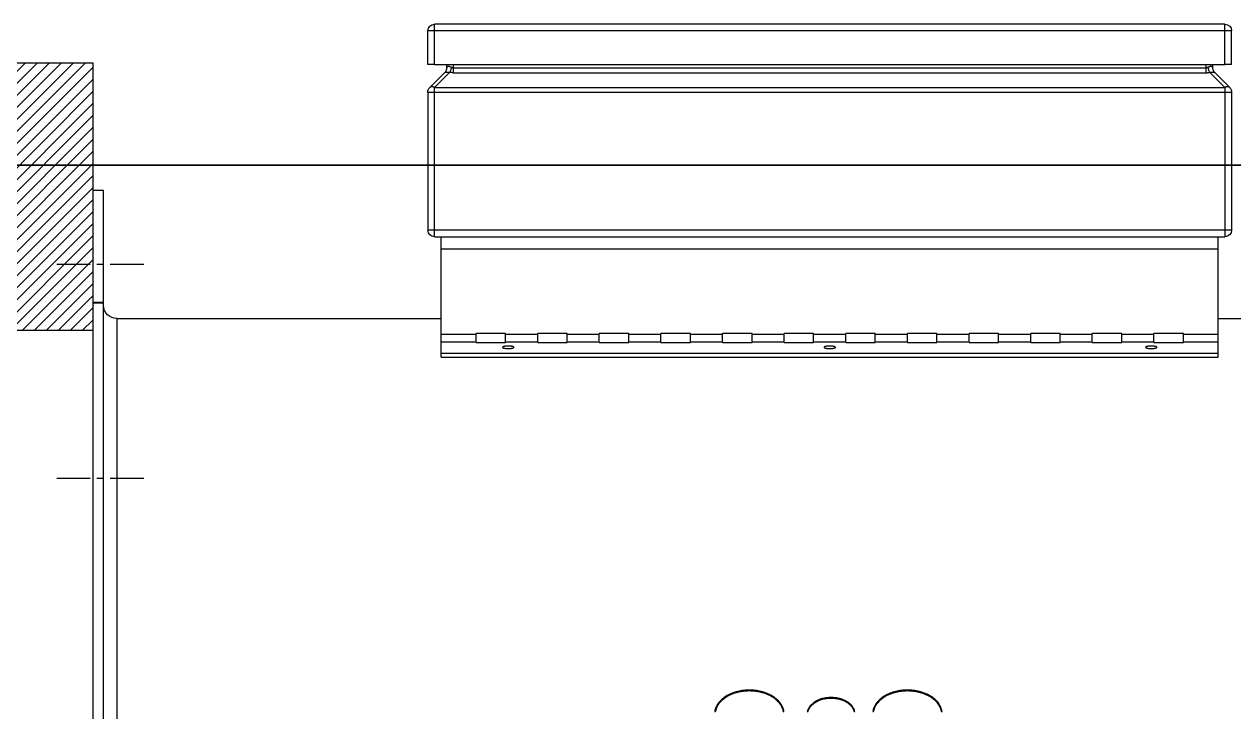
# Model space of a CAD drawing. Header units: millimetres. Extents: x -379292 to 1221486, y 92049 to 447512.
# Drawn here: x 180329.3 to 180780.7, y 276314.7 to 276571.4 of the extents above; entities that cross this region are included whole.
import ezdxf

# ---------------------------------------------------------------- set-up
doc = ezdxf.new("R2010")
doc.units = ezdxf.units.MM
doc.linetypes.add('CENTER', pattern=[2, 1.25, -0.25, 0.25, -0.25])
for name, color, linetype, lineweight in [('0-KRCN-SHT YAĞMURSUYUBORUSU-100', 3, 'PISSU_LINE50', 35), ('_Systemair', 3, 'Continuous', 30), ('_Systemair Ventilation Equipments', 7, 'Continuous', 30)]:
    doc.layers.add(name, color=color, linetype=linetype, lineweight=lineweight)
doc.styles.add('MUF', font='isocpeur.ttf')
doc.linetypes.add('PISSU_LINE50', pattern='A,50,-10,["C",MUF,S=10,R=0,X=1,Y=-5],0', length=60)

# ---------------------------------------------------------------- blocks, each defined once
blk = doc.blocks.new('AXC 1000 L')
at = {"layer": '_Systemair Ventilation Equipments', "color": 9, "linetype": 'Continuous'}
for p, q in [((10030.514, 3740.197), (10030.514, 3741.697)), ((10060.014, 3740.197), (10060.014, 3741.697)), ((10030.264, 3741.447), (10060.264, 3741.447)), ((10031.218, 3739.884), (10031.218, 3740.197)), ((10059.31, 3739.884), (10059.31, 3740.197)), ((10030.518, 3739.333), (10031.086, 3739.902)), ((10030.923, 3739.92), (10030.907, 3739.902)), ((10030.91, 3739.904), (10030.907, 3739.902)), ((10030.914, 3739.905), (10030.91, 3739.904)), ((10030.919, 3739.906), (10030.914, 3739.905)), ((10030.926, 3739.907), (10030.919, 3739.906)), ((10030.937, 3739.94), (10030.923, 3739.92)), ((10030.933, 3739.908), (10030.926, 3739.907)), ((10030.942, 3739.909), (10030.933, 3739.908)), ((10030.949, 3739.961), (10030.937, 3739.94)), ((10030.952, 3739.909), (10030.942, 3739.909)), ((10030.959, 3739.983), (10030.949, 3739.961)), ((10030.962, 3739.909), (10030.952, 3739.909)), ((10030.966, 3740.007), (10030.959, 3739.983)), ((10030.974, 3739.909), (10030.962, 3739.909)), ((10030.964, 3740.064), (10030.973, 3740.081)), ((10030.971, 3740.031), (10030.966, 3740.007)), ((10030.973, 3740.056), (10030.971, 3740.031)), ((10030.973, 3740.081), (10030.978, 3740.09)), ((10030.973, 3740.081), (10030.973, 3740.056)), ((10030.987, 3739.909), (10030.974, 3739.909)), ((10030.978, 3740.09), (10030.984, 3740.097)), ((10030.984, 3740.097), (10030.991, 3740.104)), ((10031, 3739.908), (10030.987, 3739.909)), ((10030.991, 3740.104), (10030.999, 3740.108)), ((10030.999, 3740.108), (10031.008, 3740.112)), ((10031.015, 3739.907), (10031, 3739.908)), ((10031.008, 3740.112), (10031.017, 3740.115)), ((10031.031, 3739.906), (10031.015, 3739.907)), ((10031.017, 3740.115), (10031.027, 3740.116)), ((10031.027, 3740.116), (10031.038, 3740.117)), ((10031.048, 3739.905), (10031.031, 3739.906)), ((10031.038, 3740.117), (10031.05, 3740.116)), ((10031.067, 3739.904), (10031.048, 3739.905)), ((10031.05, 3740.116), (10031.062, 3740.115)), ((10031.062, 3740.115), (10031.075, 3740.112)), ((10031.086, 3739.902), (10031.067, 3739.904)), ((10031.075, 3740.112), (10031.089, 3740.108)), ((10031.096, 3739.92), (10031.086, 3739.902)), ((10031.109, 3739.896), (10031.086, 3739.902)), ((10031.089, 3740.108), (10031.103, 3740.104)), ((10031.105, 3739.94), (10031.096, 3739.92)), ((10031.103, 3740.104), (10031.119, 3740.097)), ((10031.114, 3739.961), (10031.105, 3739.94)), ((10031.132, 3739.892), (10031.109, 3739.896)), ((10031.122, 3739.983), (10031.114, 3739.961)), ((10031.119, 3740.097), (10031.135, 3740.09)), ((10031.131, 3740.007), (10031.122, 3739.983)), ((10031.138, 3740.031), (10031.131, 3740.007)), ((10031.154, 3739.889), (10031.132, 3739.892)), ((10031.135, 3740.09), (10031.152, 3740.081)), ((10031.146, 3740.056), (10031.138, 3740.031)), ((10031.152, 3740.081), (10031.146, 3740.056)), ((10031.152, 3740.081), (10031.164, 3740.076)), ((10031.176, 3739.886), (10031.154, 3739.889)), ((10031.164, 3740.076), (10031.175, 3740.071)), ((10031.175, 3740.071), (10031.186, 3740.068)), ((10031.197, 3739.885), (10031.176, 3739.886)), ((10031.186, 3740.068), (10031.197, 3740.066)), ((10031.197, 3740.066), (10031.207, 3740.064)), ((10031.218, 3739.884), (10031.197, 3739.885)), ((10031.207, 3740.064), (10031.218, 3740.064)), ((10059.31, 3740.064), (10031.218, 3740.064)), ((10059.31, 3739.884), (10031.218, 3739.884)), ((10059.31, 3740.064), (10059.321, 3740.065)), ((10059.31, 3739.884), (10059.331, 3739.885)), ((10059.321, 3740.065), (10059.331, 3740.066)), ((10059.331, 3740.066), (10059.342, 3740.068)), ((10059.331, 3739.885), (10059.353, 3739.886)), ((10059.342, 3740.068), (10059.353, 3740.071)), ((10059.353, 3740.071), (10059.364, 3740.076)), ((10059.353, 3739.886), (10059.374, 3739.889)), ((10059.364, 3740.076), (10059.376, 3740.081)), ((10059.374, 3739.889), (10059.396, 3739.892)), ((10059.376, 3740.081), (10059.393, 3740.09)), ((10059.382, 3740.056), (10059.376, 3740.081)), ((10059.39, 3740.031), (10059.382, 3740.056)), ((10059.397, 3740.007), (10059.39, 3740.031)), ((10059.393, 3740.09), (10059.409, 3740.097)), ((10059.396, 3739.892), (10059.419, 3739.896)), ((10059.406, 3739.983), (10059.397, 3740.007)), ((10059.414, 3739.961), (10059.406, 3739.983)), ((10059.409, 3740.097), (10059.425, 3740.104)), ((10059.423, 3739.94), (10059.414, 3739.961)), ((10059.419, 3739.896), (10059.441, 3739.902)), ((10059.432, 3739.92), (10059.423, 3739.94)), ((10059.425, 3740.104), (10059.439, 3740.108)), ((10059.441, 3739.902), (10059.432, 3739.92)), ((10059.439, 3740.108), (10059.453, 3740.112)), ((10059.461, 3739.904), (10059.441, 3739.902)), ((10059.441, 3739.902), (10060.01, 3739.333)), ((10059.453, 3740.112), (10059.466, 3740.115)), ((10059.48, 3739.905), (10059.461, 3739.904)), ((10059.466, 3740.115), (10059.478, 3740.116)), ((10059.478, 3740.116), (10059.49, 3740.117)), ((10059.497, 3739.906), (10059.48, 3739.905)), ((10059.49, 3740.117), (10059.5, 3740.116)), ((10059.513, 3739.907), (10059.497, 3739.906)), ((10059.5, 3740.116), (10059.51, 3740.115)), ((10059.51, 3740.115), (10059.52, 3740.112)), ((10059.527, 3739.908), (10059.513, 3739.907)), ((10059.52, 3740.112), (10059.529, 3740.108)), ((10059.541, 3739.909), (10059.527, 3739.908)), ((10059.529, 3740.108), (10059.537, 3740.104)), ((10059.537, 3740.104), (10059.544, 3740.097)), ((10059.554, 3739.909), (10059.541, 3739.909)), ((10059.544, 3740.097), (10059.55, 3740.09)), ((10059.55, 3740.09), (10059.555, 3740.081)), ((10059.565, 3739.909), (10059.554, 3739.909)), ((10059.555, 3740.081), (10059.564, 3740.064)), ((10059.555, 3740.056), (10059.555, 3740.081)), ((10059.557, 3740.031), (10059.555, 3740.056)), ((10059.562, 3740.007), (10059.557, 3740.031)), ((10059.569, 3739.983), (10059.562, 3740.007)), ((10059.576, 3739.909), (10059.565, 3739.909)), ((10059.579, 3739.961), (10059.569, 3739.983)), ((10059.586, 3739.909), (10059.576, 3739.909)), ((10059.591, 3739.94), (10059.579, 3739.961)), ((10059.594, 3739.908), (10059.586, 3739.909)), ((10059.605, 3739.92), (10059.591, 3739.94)), ((10059.602, 3739.907), (10059.594, 3739.908)), ((10059.609, 3739.906), (10059.602, 3739.907)), ((10059.621, 3739.902), (10059.605, 3739.92)), ((10059.614, 3739.905), (10059.609, 3739.906)), ((10059.618, 3739.904), (10059.614, 3739.905)), ((10059.621, 3739.902), (10059.618, 3739.904)), ((10030.338, 3739.333), (10030.348, 3739.342)), ((10030.348, 3739.342), (10030.359, 3739.349)), ((10030.359, 3739.349), (10030.371, 3739.354)), ((10030.371, 3739.354), (10030.385, 3739.358)), ((10030.385, 3739.358), (10030.399, 3739.36)), ((10030.399, 3739.36), (10030.414, 3739.361)), ((10030.414, 3739.361), (10030.43, 3739.36)), ((10030.43, 3739.36), (10030.447, 3739.358)), ((10030.447, 3739.358), (10030.464, 3739.354)), ((10030.464, 3739.354), (10030.482, 3739.349)), ((10030.482, 3739.349), (10030.5, 3739.342)), ((10030.5, 3739.342), (10030.518, 3739.333)), ((10030.518, 3739.333), (10030.518, 3733.759)), ((10060.01, 3739.333), (10030.518, 3739.333)), ((10060.01, 3739.333), (10060.028, 3739.342)), ((10060.01, 3733.759), (10060.01, 3739.333)), ((10060.028, 3739.342), (10060.046, 3739.349)), ((10060.046, 3739.349), (10060.064, 3739.354)), ((10060.064, 3739.354), (10060.081, 3739.358)), ((10060.081, 3739.358), (10060.098, 3739.36)), ((10060.098, 3739.36), (10060.114, 3739.361)), ((10060.114, 3739.361), (10060.129, 3739.36)), ((10060.129, 3739.36), (10060.143, 3739.358)), ((10060.143, 3739.358), (10060.157, 3739.354)), ((10060.157, 3739.354), (10060.169, 3739.349)), ((10060.169, 3739.349), (10060.18, 3739.342)), ((10060.18, 3739.342), (10060.19, 3739.333)), ((10060.264, 3739.154), (10030.264, 3739.154)), ((10030.264, 3734.013), (10060.264, 3734.013)), ((10059.764, 3733.309), (10030.764, 3733.309)), ((10071.864, 3730.706), (10071.864, 3726.868)), ((10030.764, 3730.117), (10032.064, 3730.117)), ((10030.764, 3729.825), (10032.064, 3729.825)), ((10033.164, 3730.117), (10034.364, 3730.117)), ((10033.164, 3729.825), (10034.364, 3729.825)), ((10035.464, 3730.117), (10036.664, 3730.117)), ((10035.464, 3729.825), (10036.664, 3729.825)), ((10037.764, 3730.117), (10038.964, 3730.117)), ((10037.764, 3729.825), (10038.964, 3729.825)), ((10040.064, 3730.117), (10041.264, 3730.117)), ((10040.064, 3729.825), (10041.264, 3729.825)), ((10042.364, 3730.117), (10043.564, 3730.117)), ((10042.364, 3729.825), (10043.564, 3729.825)), ((10044.664, 3730.117), (10045.864, 3730.117)), ((10044.664, 3729.825), (10045.864, 3729.825)), ((10046.964, 3730.117), (10048.164, 3730.117)), ((10046.964, 3729.825), (10048.164, 3729.825)), ((10049.264, 3730.117), (10050.464, 3730.117)), ((10049.264, 3729.825), (10050.464, 3729.825)), ((10051.564, 3730.117), (10052.764, 3730.117)), ((10051.564, 3729.825), (10052.764, 3729.825)), ((10053.864, 3730.117), (10055.064, 3730.117)), ((10053.864, 3729.825), (10055.064, 3729.825)), ((10056.164, 3730.117), (10057.364, 3730.117)), ((10056.164, 3729.825), (10057.364, 3729.825)), ((10058.464, 3730.117), (10059.764, 3730.117)), ((10058.464, 3729.825), (10059.764, 3729.825)), ((10071.864, 3726.864), (10071.864, 3629.806))]:
    blk.add_line(p, q, dxfattribs=at)
at = {"layer": '_Systemair Ventilation Equipments', "color": 0, "linetype": 'Continuous'}
for p, q in [((10030.514, 3741.697), (10060.014, 3741.697)), ((10030.264, 3740.197), (10030.264, 3741.447)), ((10060.264, 3740.197), (10060.264, 3741.447)), ((10060.014, 3740.197), (10030.514, 3740.197)), ((10030.964, 3740.064), (10030.964, 3740.197)), ((10059.564, 3740.197), (10059.564, 3740.064)), ((10030.338, 3739.333), (10030.907, 3739.902)), ((10059.621, 3739.902), (10060.19, 3739.333)), ((10030.264, 3739.154), (10030.264, 3734.013)), ((10060.264, 3739.154), (10060.264, 3734.013)), ((10060.01, 3733.759), (10030.518, 3733.759)), ((10030.764, 3729.41), (10030.764, 3733.759)), ((10059.764, 3729.41), (10059.764, 3733.759)), ((10032.064, 3729.817), (10032.064, 3730.149)), ((10032.064, 3730.149), (10033.164, 3730.149)), ((10033.164, 3729.817), (10032.064, 3729.817)), ((10033.164, 3729.817), (10033.164, 3730.149)), ((10034.364, 3729.817), (10034.364, 3730.149)), ((10034.364, 3730.149), (10035.464, 3730.149)), ((10035.464, 3729.817), (10034.364, 3729.817)), ((10035.464, 3729.817), (10035.464, 3730.149)), ((10036.664, 3729.817), (10036.664, 3730.149)), ((10036.664, 3730.149), (10037.764, 3730.149)), ((10037.764, 3729.817), (10036.664, 3729.817)), ((10037.764, 3729.817), (10037.764, 3730.149)), ((10038.964, 3729.817), (10038.964, 3730.149)), ((10038.964, 3730.149), (10040.064, 3730.149)), ((10040.064, 3729.817), (10038.964, 3729.817)), ((10040.064, 3729.817), (10040.064, 3730.149)), ((10041.264, 3729.817), (10041.264, 3730.149)), ((10041.264, 3730.149), (10042.364, 3730.149)), ((10042.364, 3729.817), (10041.264, 3729.817)), ((10042.364, 3729.817), (10042.364, 3730.149)), ((10043.564, 3729.817), (10043.564, 3730.149)), ((10043.564, 3730.149), (10044.664, 3730.149)), ((10044.664, 3729.817), (10043.564, 3729.817)), ((10044.664, 3729.817), (10044.664, 3730.149)), ((10045.864, 3729.817), (10045.864, 3730.149)), ((10045.864, 3730.149), (10046.964, 3730.149)), ((10046.964, 3729.817), (10045.864, 3729.817)), ((10046.964, 3729.817), (10046.964, 3730.149)), ((10048.164, 3729.817), (10048.164, 3730.149)), ((10048.164, 3730.149), (10049.264, 3730.149)), ((10049.264, 3729.817), (10048.164, 3729.817)), ((10049.264, 3729.817), (10049.264, 3730.149)), ((10050.464, 3729.817), (10050.464, 3730.149)), ((10050.464, 3730.149), (10051.564, 3730.149)), ((10051.564, 3729.817), (10050.464, 3729.817)), ((10051.564, 3729.817), (10051.564, 3730.149)), ((10052.764, 3729.817), (10052.764, 3730.149)), ((10052.764, 3730.149), (10053.864, 3730.149)), ((10053.864, 3729.817), (10052.764, 3729.817)), ((10053.864, 3729.817), (10053.864, 3730.149)), ((10055.064, 3729.817), (10055.064, 3730.149)), ((10055.064, 3730.149), (10056.164, 3730.149)), ((10056.164, 3729.817), (10055.064, 3729.817)), ((10056.164, 3729.817), (10056.164, 3730.149)), ((10057.364, 3729.817), (10057.364, 3730.149)), ((10057.364, 3730.149), (10058.464, 3730.149)), ((10058.464, 3729.817), (10057.364, 3729.817)), ((10058.464, 3729.817), (10058.464, 3730.149)), ((10059.764, 3729.41), (10030.764, 3729.41)), ((10033.054, 3729.635), (10033.055, 3729.64)), ((10033.055, 3729.63), (10033.054, 3729.635)), ((10033.055, 3729.64), (10033.059, 3729.645)), ((10033.059, 3729.625), (10033.055, 3729.63)), ((10033.059, 3729.645), (10033.064, 3729.65)), ((10033.064, 3729.62), (10033.059, 3729.625)), ((10033.064, 3729.65), (10033.072, 3729.654)), ((10033.072, 3729.616), (10033.064, 3729.62)), ((10033.072, 3729.654), (10033.082, 3729.659)), ((10033.082, 3729.611), (10033.072, 3729.616)), ((10033.082, 3729.659), (10033.094, 3729.663)), ((10033.094, 3729.607), (10033.082, 3729.611)), ((10033.094, 3729.663), (10033.108, 3729.667)), ((10033.108, 3729.603), (10033.094, 3729.607)), ((10033.108, 3729.667), (10033.123, 3729.67)), ((10033.123, 3729.6), (10033.108, 3729.603)), ((10033.123, 3729.67), (10033.14, 3729.673)), ((10033.14, 3729.597), (10033.123, 3729.6)), ((10033.14, 3729.673), (10033.159, 3729.676)), ((10033.159, 3729.594), (10033.14, 3729.597)), ((10033.159, 3729.676), (10033.179, 3729.678)), ((10033.179, 3729.592), (10033.159, 3729.594)), ((10033.179, 3729.678), (10033.199, 3729.68)), ((10033.199, 3729.59), (10033.179, 3729.592)), ((10033.199, 3729.68), (10033.22, 3729.681)), ((10033.22, 3729.589), (10033.199, 3729.59)), ((10033.22, 3729.681), (10033.242, 3729.682)), ((10033.242, 3729.588), (10033.22, 3729.589)), ((10033.242, 3729.682), (10033.264, 3729.682)), ((10033.264, 3729.588), (10033.242, 3729.588)), ((10033.264, 3729.682), (10033.286, 3729.682)), ((10033.286, 3729.588), (10033.264, 3729.588)), ((10033.286, 3729.682), (10033.308, 3729.681)), ((10033.308, 3729.589), (10033.286, 3729.588)), ((10033.308, 3729.681), (10033.329, 3729.68)), ((10033.329, 3729.59), (10033.308, 3729.589)), ((10033.329, 3729.68), (10033.349, 3729.678)), ((10033.349, 3729.592), (10033.329, 3729.59)), ((10033.349, 3729.678), (10033.369, 3729.676)), ((10033.369, 3729.594), (10033.349, 3729.592)), ((10033.369, 3729.676), (10033.387, 3729.673)), ((10033.387, 3729.597), (10033.369, 3729.594)), ((10033.387, 3729.673), (10033.404, 3729.67)), ((10033.404, 3729.6), (10033.387, 3729.597)), ((10033.404, 3729.67), (10033.42, 3729.667)), ((10033.42, 3729.603), (10033.404, 3729.6)), ((10033.42, 3729.667), (10033.434, 3729.663)), ((10033.434, 3729.607), (10033.42, 3729.603)), ((10033.434, 3729.663), (10033.446, 3729.659)), ((10033.446, 3729.611), (10033.434, 3729.607)), ((10033.446, 3729.659), (10033.456, 3729.654)), ((10033.456, 3729.616), (10033.446, 3729.611)), ((10033.456, 3729.654), (10033.464, 3729.65)), ((10033.464, 3729.62), (10033.456, 3729.616)), ((10033.464, 3729.65), (10033.469, 3729.645)), ((10033.469, 3729.625), (10033.464, 3729.62)), ((10033.469, 3729.645), (10033.473, 3729.64)), ((10033.473, 3729.63), (10033.469, 3729.625)), ((10033.473, 3729.64), (10033.474, 3729.635)), ((10033.474, 3729.635), (10033.473, 3729.63)), ((10045.054, 3729.635), (10045.055, 3729.64)), ((10045.055, 3729.63), (10045.054, 3729.635)), ((10045.055, 3729.64), (10045.059, 3729.645)), ((10045.059, 3729.625), (10045.055, 3729.63)), ((10045.059, 3729.645), (10045.064, 3729.65)), ((10045.064, 3729.62), (10045.059, 3729.625)), ((10045.064, 3729.65), (10045.072, 3729.654)), ((10045.072, 3729.616), (10045.064, 3729.62)), ((10045.072, 3729.654), (10045.082, 3729.659)), ((10045.082, 3729.611), (10045.072, 3729.616)), ((10045.082, 3729.659), (10045.094, 3729.663)), ((10045.094, 3729.607), (10045.082, 3729.611)), ((10045.094, 3729.663), (10045.108, 3729.667)), ((10045.108, 3729.603), (10045.094, 3729.607)), ((10045.108, 3729.667), (10045.123, 3729.67)), ((10045.123, 3729.6), (10045.108, 3729.603)), ((10045.123, 3729.67), (10045.14, 3729.673)), ((10045.14, 3729.597), (10045.123, 3729.6)), ((10045.14, 3729.673), (10045.159, 3729.676)), ((10045.159, 3729.594), (10045.14, 3729.597)), ((10045.159, 3729.676), (10045.179, 3729.678)), ((10045.179, 3729.592), (10045.159, 3729.594)), ((10045.179, 3729.678), (10045.199, 3729.68)), ((10045.199, 3729.59), (10045.179, 3729.592)), ((10045.199, 3729.68), (10045.22, 3729.681)), ((10045.22, 3729.589), (10045.199, 3729.59)), ((10045.22, 3729.681), (10045.242, 3729.682)), ((10045.242, 3729.588), (10045.22, 3729.589)), ((10045.242, 3729.682), (10045.264, 3729.682)), ((10045.264, 3729.588), (10045.242, 3729.588)), ((10045.264, 3729.682), (10045.286, 3729.682)), ((10045.286, 3729.588), (10045.264, 3729.588)), ((10045.286, 3729.682), (10045.308, 3729.681)), ((10045.308, 3729.589), (10045.286, 3729.588)), ((10045.308, 3729.681), (10045.329, 3729.68)), ((10045.329, 3729.59), (10045.308, 3729.589)), ((10045.329, 3729.68), (10045.349, 3729.678)), ((10045.349, 3729.592), (10045.329, 3729.59)), ((10045.349, 3729.678), (10045.369, 3729.676)), ((10045.369, 3729.594), (10045.349, 3729.592)), ((10045.369, 3729.676), (10045.387, 3729.673)), ((10045.387, 3729.597), (10045.369, 3729.594)), ((10045.387, 3729.673), (10045.404, 3729.67)), ((10045.404, 3729.6), (10045.387, 3729.597)), ((10045.404, 3729.67), (10045.42, 3729.667)), ((10045.42, 3729.603), (10045.404, 3729.6)), ((10045.42, 3729.667), (10045.434, 3729.663)), ((10045.434, 3729.607), (10045.42, 3729.603)), ((10045.434, 3729.663), (10045.446, 3729.659)), ((10045.446, 3729.611), (10045.434, 3729.607)), ((10045.446, 3729.659), (10045.456, 3729.654)), ((10045.456, 3729.616), (10045.446, 3729.611)), ((10045.456, 3729.654), (10045.464, 3729.65)), ((10045.464, 3729.62), (10045.456, 3729.616)), ((10045.464, 3729.65), (10045.469, 3729.645)), ((10045.469, 3729.625), (10045.464, 3729.62)), ((10045.469, 3729.645), (10045.473, 3729.64)), ((10045.473, 3729.63), (10045.469, 3729.625)), ((10045.473, 3729.64), (10045.474, 3729.635)), ((10045.474, 3729.635), (10045.473, 3729.63)), ((10057.054, 3729.635), (10057.055, 3729.64)), ((10057.055, 3729.63), (10057.054, 3729.635)), ((10057.055, 3729.64), (10057.059, 3729.645)), ((10057.059, 3729.625), (10057.055, 3729.63)), ((10057.059, 3729.645), (10057.064, 3729.65)), ((10057.064, 3729.62), (10057.059, 3729.625)), ((10057.064, 3729.65), (10057.072, 3729.654)), ((10057.072, 3729.616), (10057.064, 3729.62)), ((10057.072, 3729.654), (10057.082, 3729.659)), ((10057.082, 3729.611), (10057.072, 3729.616)), ((10057.082, 3729.659), (10057.094, 3729.663)), ((10057.094, 3729.607), (10057.082, 3729.611)), ((10057.094, 3729.663), (10057.108, 3729.667)), ((10057.108, 3729.603), (10057.094, 3729.607)), ((10057.108, 3729.667), (10057.123, 3729.67)), ((10057.123, 3729.6), (10057.108, 3729.603)), ((10057.123, 3729.67), (10057.14, 3729.673)), ((10057.14, 3729.597), (10057.123, 3729.6)), ((10057.14, 3729.673), (10057.159, 3729.676)), ((10057.159, 3729.594), (10057.14, 3729.597)), ((10057.159, 3729.676), (10057.179, 3729.678)), ((10057.179, 3729.592), (10057.159, 3729.594)), ((10057.179, 3729.678), (10057.199, 3729.68)), ((10057.199, 3729.59), (10057.179, 3729.592)), ((10057.199, 3729.68), (10057.22, 3729.681)), ((10057.22, 3729.589), (10057.199, 3729.59)), ((10057.22, 3729.681), (10057.242, 3729.682)), ((10057.242, 3729.588), (10057.22, 3729.589)), ((10057.242, 3729.682), (10057.264, 3729.682)), ((10057.264, 3729.588), (10057.242, 3729.588)), ((10057.264, 3729.682), (10057.286, 3729.682)), ((10057.286, 3729.588), (10057.264, 3729.588)), ((10057.286, 3729.682), (10057.308, 3729.681)), ((10057.308, 3729.589), (10057.286, 3729.588)), ((10057.308, 3729.681), (10057.329, 3729.68)), ((10057.329, 3729.59), (10057.308, 3729.589)), ((10057.329, 3729.68), (10057.349, 3729.678)), ((10057.349, 3729.592), (10057.329, 3729.59)), ((10057.349, 3729.678), (10057.369, 3729.676)), ((10057.369, 3729.594), (10057.349, 3729.592)), ((10057.369, 3729.676), (10057.387, 3729.673)), ((10057.387, 3729.597), (10057.369, 3729.594)), ((10057.387, 3729.673), (10057.404, 3729.67)), ((10057.404, 3729.6), (10057.387, 3729.597)), ((10057.404, 3729.67), (10057.42, 3729.667)), ((10057.42, 3729.603), (10057.404, 3729.6)), ((10057.42, 3729.667), (10057.434, 3729.663)), ((10057.434, 3729.607), (10057.42, 3729.603)), ((10057.434, 3729.663), (10057.446, 3729.659)), ((10057.446, 3729.611), (10057.434, 3729.607)), ((10057.446, 3729.659), (10057.456, 3729.654)), ((10057.456, 3729.616), (10057.446, 3729.611)), ((10057.456, 3729.654), (10057.464, 3729.65)), ((10057.464, 3729.62), (10057.456, 3729.616)), ((10057.464, 3729.65), (10057.469, 3729.645)), ((10057.469, 3729.625), (10057.464, 3729.62)), ((10057.469, 3729.645), (10057.473, 3729.64)), ((10057.473, 3729.63), (10057.469, 3729.625)), ((10057.473, 3729.64), (10057.474, 3729.635)), ((10057.474, 3729.635), (10057.473, 3729.63))]:
    blk.add_line(p, q, dxfattribs=at)
at = {"layer": '_Systemair Ventilation Equipments', "color": 7, "linetype": 'Continuous'}
for p, q in [((10030.264, 3740.197), (10030.514, 3740.197)), ((10060.014, 3740.197), (10060.264, 3740.197)), ((10072.764, 3735.506), (10072.364, 3735.506)), ((10072.364, 3731.302), (10072.764, 3731.302)), ((10072.764, 3731.298), (10072.364, 3731.298)), ((10030.764, 3730.706), (9988.664, 3730.706)), ((10071.864, 3730.706), (10059.764, 3730.706)), ((10030.764, 3729.264), (10030.764, 3729.41)), ((10059.764, 3729.264), (10059.764, 3729.41)), ((10059.764, 3729.264), (10030.764, 3729.264)), ((10041.585, 3716.658), (10041.631, 3716.68)), ((10041.631, 3716.68), (10041.678, 3716.702)), ((10041.694, 3716.684), (10041.649, 3716.664)), ((10041.678, 3716.702), (10041.726, 3716.721)), ((10041.741, 3716.703), (10041.694, 3716.684)), ((10041.726, 3716.721), (10041.775, 3716.739)), ((10041.788, 3716.721), (10041.741, 3716.703)), ((10041.775, 3716.739), (10041.825, 3716.756)), ((10041.837, 3716.737), (10041.788, 3716.721)), ((10041.825, 3716.756), (10041.875, 3716.771)), ((10041.887, 3716.752), (10041.837, 3716.737)), ((10041.875, 3716.771), (10041.927, 3716.785)), ((10041.938, 3716.765), (10041.887, 3716.752)), ((10041.927, 3716.785), (10041.98, 3716.797)), ((10041.99, 3716.777), (10041.938, 3716.765)), ((10041.98, 3716.797), (10042.033, 3716.807)), ((10042.042, 3716.788), (10041.99, 3716.777)), ((10042.033, 3716.807), (10042.087, 3716.816)), ((10042.095, 3716.796), (10042.042, 3716.788)), ((10042.087, 3716.816), (10042.142, 3716.824)), ((10042.148, 3716.803), (10042.095, 3716.796)), ((10042.142, 3716.824), (10042.197, 3716.829)), ((10042.202, 3716.809), (10042.148, 3716.803)), ((10042.197, 3716.829), (10042.253, 3716.834)), ((10042.256, 3716.813), (10042.202, 3716.809)), ((10042.253, 3716.834), (10042.308, 3716.836)), ((10042.31, 3716.815), (10042.256, 3716.813)), ((10042.308, 3716.836), (10042.364, 3716.837)), ((10042.364, 3716.816), (10042.31, 3716.815)), ((10042.364, 3716.837), (10042.419, 3716.836)), ((10042.418, 3716.815), (10042.364, 3716.816)), ((10042.472, 3716.813), (10042.418, 3716.815)), ((10042.419, 3716.836), (10042.475, 3716.834)), ((10042.527, 3716.809), (10042.472, 3716.813)), ((10042.475, 3716.834), (10042.53, 3716.829)), ((10042.58, 3716.803), (10042.527, 3716.809)), ((10042.53, 3716.829), (10042.585, 3716.824)), ((10042.634, 3716.796), (10042.58, 3716.803)), ((10042.585, 3716.824), (10042.64, 3716.816)), ((10042.687, 3716.787), (10042.634, 3716.796)), ((10042.64, 3716.816), (10042.694, 3716.807)), ((10042.739, 3716.777), (10042.687, 3716.787)), ((10042.694, 3716.807), (10042.748, 3716.797)), ((10042.79, 3716.765), (10042.739, 3716.777)), ((10042.748, 3716.797), (10042.8, 3716.785)), ((10042.841, 3716.752), (10042.79, 3716.765)), ((10042.8, 3716.785), (10042.852, 3716.771)), ((10042.89, 3716.737), (10042.841, 3716.752)), ((10042.852, 3716.771), (10042.904, 3716.756)), ((10042.939, 3716.721), (10042.89, 3716.737)), ((10042.904, 3716.756), (10042.954, 3716.739)), ((10042.987, 3716.703), (10042.939, 3716.721)), ((10042.954, 3716.739), (10043.003, 3716.721)), ((10043.034, 3716.684), (10042.987, 3716.703)), ((10043.003, 3716.721), (10043.051, 3716.701)), ((10043.079, 3716.664), (10043.034, 3716.684)), ((10043.051, 3716.701), (10043.097, 3716.681)), ((10043.097, 3716.681), (10043.142, 3716.658)), ((10047.485, 3716.658), (10047.531, 3716.68)), ((10047.531, 3716.68), (10047.578, 3716.702)), ((10047.594, 3716.684), (10047.549, 3716.664)), ((10047.578, 3716.702), (10047.626, 3716.721)), ((10047.641, 3716.703), (10047.594, 3716.684)), ((10047.626, 3716.721), (10047.675, 3716.739)), ((10047.688, 3716.721), (10047.641, 3716.703)), ((10047.675, 3716.739), (10047.725, 3716.756)), ((10047.737, 3716.737), (10047.688, 3716.721)), ((10047.725, 3716.756), (10047.775, 3716.771)), ((10047.787, 3716.752), (10047.737, 3716.737)), ((10047.775, 3716.771), (10047.827, 3716.785)), ((10047.838, 3716.765), (10047.787, 3716.752)), ((10047.827, 3716.785), (10047.88, 3716.797)), ((10047.89, 3716.777), (10047.838, 3716.765)), ((10047.88, 3716.797), (10047.933, 3716.807)), ((10047.942, 3716.788), (10047.89, 3716.777)), ((10047.933, 3716.807), (10047.987, 3716.816)), ((10047.995, 3716.796), (10047.942, 3716.788)), ((10047.987, 3716.816), (10048.042, 3716.824)), ((10048.048, 3716.803), (10047.995, 3716.796)), ((10048.042, 3716.824), (10048.097, 3716.829)), ((10048.102, 3716.809), (10048.048, 3716.803)), ((10048.097, 3716.829), (10048.153, 3716.834)), ((10048.156, 3716.813), (10048.102, 3716.809)), ((10048.153, 3716.834), (10048.208, 3716.836)), ((10048.21, 3716.815), (10048.156, 3716.813)), ((10048.208, 3716.836), (10048.264, 3716.837)), ((10048.264, 3716.816), (10048.21, 3716.815)), ((10048.264, 3716.837), (10048.319, 3716.836)), ((10048.318, 3716.815), (10048.264, 3716.816)), ((10048.372, 3716.813), (10048.318, 3716.815)), ((10048.319, 3716.836), (10048.375, 3716.834)), ((10048.427, 3716.809), (10048.372, 3716.813)), ((10048.375, 3716.834), (10048.43, 3716.829)), ((10048.48, 3716.803), (10048.427, 3716.809)), ((10048.43, 3716.829), (10048.485, 3716.824)), ((10048.534, 3716.796), (10048.48, 3716.803)), ((10048.485, 3716.824), (10048.54, 3716.816)), ((10048.587, 3716.787), (10048.534, 3716.796)), ((10048.54, 3716.816), (10048.594, 3716.807)), ((10048.639, 3716.777), (10048.587, 3716.787)), ((10048.594, 3716.807), (10048.648, 3716.797)), ((10048.69, 3716.765), (10048.639, 3716.777)), ((10048.648, 3716.797), (10048.7, 3716.785)), ((10048.741, 3716.752), (10048.69, 3716.765)), ((10048.7, 3716.785), (10048.752, 3716.771)), ((10048.79, 3716.737), (10048.741, 3716.752)), ((10048.752, 3716.771), (10048.804, 3716.756)), ((10048.839, 3716.721), (10048.79, 3716.737)), ((10048.804, 3716.756), (10048.854, 3716.739)), ((10048.887, 3716.703), (10048.839, 3716.721)), ((10048.854, 3716.739), (10048.903, 3716.721)), ((10048.934, 3716.684), (10048.887, 3716.703)), ((10048.903, 3716.721), (10048.951, 3716.701)), ((10048.979, 3716.664), (10048.934, 3716.684)), ((10048.951, 3716.701), (10048.997, 3716.681)), ((10048.997, 3716.681), (10049.042, 3716.658)), ((10041.134, 3716.226), (10041.153, 3716.263)), ((10041.153, 3716.263), (10041.174, 3716.298)), ((10041.182, 3716.257), (10041.164, 3716.222)), ((10041.174, 3716.298), (10041.198, 3716.334)), ((10041.203, 3716.292), (10041.182, 3716.257)), ((10041.198, 3716.334), (10041.223, 3716.368)), ((10041.227, 3716.327), (10041.203, 3716.292)), ((10041.223, 3716.368), (10041.251, 3716.402)), ((10041.252, 3716.361), (10041.227, 3716.327)), ((10041.251, 3716.402), (10041.281, 3716.434)), ((10041.279, 3716.393), (10041.252, 3716.361)), ((10041.308, 3716.425), (10041.279, 3716.393)), ((10041.281, 3716.434), (10041.313, 3716.466)), ((10041.339, 3716.456), (10041.308, 3716.425)), ((10041.313, 3716.466), (10041.347, 3716.497)), ((10041.372, 3716.486), (10041.339, 3716.456)), ((10041.347, 3716.497), (10041.383, 3716.527)), ((10041.406, 3716.515), (10041.372, 3716.486)), ((10041.383, 3716.527), (10041.42, 3716.556)), ((10041.443, 3716.542), (10041.406, 3716.515)), ((10041.42, 3716.556), (10041.459, 3716.583)), ((10041.481, 3716.569), (10041.443, 3716.542)), ((10041.459, 3716.583), (10041.5, 3716.609)), ((10041.521, 3716.595), (10041.481, 3716.569)), ((10041.5, 3716.609), (10041.542, 3716.634)), ((10041.562, 3716.619), (10041.521, 3716.595)), ((10041.542, 3716.634), (10041.585, 3716.658)), ((10041.605, 3716.642), (10041.562, 3716.619)), ((10041.649, 3716.664), (10041.605, 3716.642)), ((10043.123, 3716.642), (10043.079, 3716.664)), ((10043.166, 3716.619), (10043.123, 3716.642)), ((10043.142, 3716.658), (10043.186, 3716.635)), ((10043.207, 3716.595), (10043.166, 3716.619)), ((10043.186, 3716.635), (10043.228, 3716.61)), ((10043.247, 3716.569), (10043.207, 3716.595)), ((10043.228, 3716.61), (10043.269, 3716.583)), ((10043.285, 3716.542), (10043.247, 3716.569)), ((10043.269, 3716.583), (10043.308, 3716.556)), ((10043.321, 3716.514), (10043.285, 3716.542)), ((10043.308, 3716.556), (10043.345, 3716.527)), ((10043.356, 3716.485), (10043.321, 3716.514)), ((10043.345, 3716.527), (10043.381, 3716.498)), ((10043.389, 3716.455), (10043.356, 3716.485)), ((10043.381, 3716.498), (10043.414, 3716.467)), ((10043.421, 3716.424), (10043.389, 3716.455)), ((10043.414, 3716.467), (10043.446, 3716.435)), ((10043.45, 3716.392), (10043.421, 3716.424)), ((10043.446, 3716.435), (10043.476, 3716.403)), ((10043.477, 3716.359), (10043.45, 3716.392)), ((10043.476, 3716.403), (10043.503, 3716.369)), ((10043.502, 3716.326), (10043.477, 3716.359)), ((10043.525, 3716.292), (10043.502, 3716.326)), ((10043.503, 3716.369), (10043.529, 3716.335)), ((10043.546, 3716.257), (10043.525, 3716.292)), ((10043.529, 3716.335), (10043.553, 3716.299)), ((10043.565, 3716.221), (10043.546, 3716.257)), ((10043.553, 3716.299), (10043.574, 3716.263)), ((10043.574, 3716.263), (10043.594, 3716.226)), ((10043.594, 3716.226), (10043.611, 3716.189)), ((10044.403, 3716.204), (10044.422, 3716.231)), ((10044.422, 3716.231), (10044.443, 3716.256)), ((10044.443, 3716.256), (10044.466, 3716.281)), ((10044.471, 3716.248), (10044.45, 3716.223)), ((10044.466, 3716.281), (10044.49, 3716.306)), ((10044.492, 3716.271), (10044.471, 3716.248)), ((10044.49, 3716.306), (10044.516, 3716.329)), ((10044.516, 3716.294), (10044.492, 3716.271)), ((10044.516, 3716.329), (10044.543, 3716.351)), ((10044.54, 3716.317), (10044.516, 3716.294)), ((10044.567, 3716.338), (10044.54, 3716.317)), ((10044.543, 3716.351), (10044.572, 3716.373)), ((10044.594, 3716.359), (10044.567, 3716.338)), ((10044.572, 3716.373), (10044.602, 3716.393)), ((10044.623, 3716.378), (10044.594, 3716.359)), ((10044.602, 3716.393), (10044.633, 3716.412)), ((10044.654, 3716.397), (10044.623, 3716.378)), ((10044.633, 3716.412), (10044.666, 3716.431)), ((10044.685, 3716.415), (10044.654, 3716.397)), ((10044.666, 3716.431), (10044.7, 3716.448)), ((10044.718, 3716.431), (10044.685, 3716.415)), ((10044.7, 3716.448), (10044.735, 3716.464)), ((10044.751, 3716.447), (10044.718, 3716.431)), ((10044.735, 3716.464), (10044.771, 3716.479)), ((10044.786, 3716.461), (10044.751, 3716.447)), ((10044.771, 3716.479), (10044.808, 3716.493)), ((10044.822, 3716.474), (10044.786, 3716.461)), ((10044.808, 3716.493), (10044.846, 3716.506)), ((10044.858, 3716.486), (10044.822, 3716.474)), ((10044.846, 3716.506), (10044.885, 3716.517)), ((10044.896, 3716.497), (10044.858, 3716.486)), ((10044.885, 3716.517), (10044.924, 3716.527)), ((10044.934, 3716.507), (10044.896, 3716.497)), ((10044.924, 3716.527), (10044.964, 3716.536)), ((10044.973, 3716.516), (10044.934, 3716.507)), ((10044.964, 3716.536), (10045.005, 3716.543)), ((10045.013, 3716.523), (10044.973, 3716.516)), ((10045.005, 3716.543), (10045.046, 3716.549)), ((10045.052, 3716.529), (10045.013, 3716.523)), ((10045.046, 3716.549), (10045.088, 3716.554)), ((10045.092, 3716.533), (10045.052, 3716.529)), ((10045.088, 3716.554), (10045.13, 3716.557)), ((10045.133, 3716.537), (10045.092, 3716.533)), ((10045.13, 3716.557), (10045.172, 3716.559)), ((10045.173, 3716.539), (10045.133, 3716.537)), ((10045.172, 3716.559), (10045.214, 3716.56)), ((10045.214, 3716.539), (10045.173, 3716.539)), ((10045.214, 3716.56), (10045.256, 3716.559)), ((10045.255, 3716.539), (10045.214, 3716.539)), ((10045.295, 3716.537), (10045.255, 3716.539)), ((10045.256, 3716.559), (10045.298, 3716.557)), ((10045.336, 3716.533), (10045.295, 3716.537)), ((10045.298, 3716.557), (10045.34, 3716.554)), ((10045.376, 3716.529), (10045.336, 3716.533)), ((10045.34, 3716.554), (10045.382, 3716.549)), ((10045.416, 3716.523), (10045.376, 3716.529)), ((10045.382, 3716.549), (10045.423, 3716.543)), ((10045.455, 3716.516), (10045.416, 3716.523)), ((10045.423, 3716.543), (10045.464, 3716.536)), ((10045.494, 3716.507), (10045.455, 3716.516)), ((10045.464, 3716.536), (10045.504, 3716.527)), ((10045.532, 3716.497), (10045.494, 3716.507)), ((10045.504, 3716.527), (10045.544, 3716.517)), ((10045.569, 3716.487), (10045.532, 3716.497)), ((10045.544, 3716.517), (10045.583, 3716.505)), ((10045.605, 3716.475), (10045.569, 3716.487)), ((10045.583, 3716.505), (10045.621, 3716.493)), ((10045.641, 3716.461), (10045.605, 3716.475)), ((10045.621, 3716.493), (10045.658, 3716.479)), ((10045.675, 3716.447), (10045.641, 3716.461)), ((10045.658, 3716.479), (10045.694, 3716.464)), ((10045.709, 3716.432), (10045.675, 3716.447)), ((10045.694, 3716.464), (10045.729, 3716.448)), ((10045.742, 3716.415), (10045.709, 3716.432)), ((10045.729, 3716.448), (10045.762, 3716.43)), ((10045.774, 3716.397), (10045.742, 3716.415)), ((10045.762, 3716.43), (10045.795, 3716.412)), ((10045.804, 3716.379), (10045.774, 3716.397)), ((10045.795, 3716.412), (10045.827, 3716.392)), ((10045.833, 3716.359), (10045.804, 3716.379)), ((10045.827, 3716.392), (10045.857, 3716.372)), ((10045.86, 3716.339), (10045.833, 3716.359)), ((10045.857, 3716.372), (10045.885, 3716.351)), ((10045.887, 3716.317), (10045.86, 3716.339)), ((10045.885, 3716.351), (10045.913, 3716.328)), ((10045.912, 3716.295), (10045.887, 3716.317)), ((10045.935, 3716.272), (10045.912, 3716.295)), ((10045.913, 3716.328), (10045.938, 3716.305)), ((10045.957, 3716.248), (10045.935, 3716.272)), ((10045.938, 3716.305), (10045.962, 3716.281)), ((10045.978, 3716.223), (10045.957, 3716.248)), ((10045.962, 3716.281), (10045.985, 3716.256)), ((10045.985, 3716.256), (10046.006, 3716.231)), ((10046.006, 3716.231), (10046.025, 3716.204)), ((10047.034, 3716.226), (10047.053, 3716.263)), ((10047.053, 3716.263), (10047.074, 3716.298)), ((10047.082, 3716.257), (10047.064, 3716.222)), ((10047.074, 3716.298), (10047.098, 3716.334)), ((10047.103, 3716.292), (10047.082, 3716.257)), ((10047.098, 3716.334), (10047.123, 3716.368)), ((10047.127, 3716.327), (10047.103, 3716.292)), ((10047.123, 3716.368), (10047.151, 3716.402)), ((10047.152, 3716.361), (10047.127, 3716.327)), ((10047.151, 3716.402), (10047.181, 3716.434)), ((10047.179, 3716.393), (10047.152, 3716.361)), ((10047.208, 3716.425), (10047.179, 3716.393)), ((10047.181, 3716.434), (10047.213, 3716.466)), ((10047.239, 3716.456), (10047.208, 3716.425)), ((10047.213, 3716.466), (10047.247, 3716.497)), ((10047.272, 3716.486), (10047.239, 3716.456)), ((10047.247, 3716.497), (10047.283, 3716.527)), ((10047.306, 3716.515), (10047.272, 3716.486)), ((10047.283, 3716.527), (10047.32, 3716.556)), ((10047.343, 3716.542), (10047.306, 3716.515)), ((10047.32, 3716.556), (10047.359, 3716.583)), ((10047.381, 3716.569), (10047.343, 3716.542)), ((10047.359, 3716.583), (10047.4, 3716.609)), ((10047.421, 3716.595), (10047.381, 3716.569)), ((10047.4, 3716.609), (10047.442, 3716.634)), ((10047.462, 3716.619), (10047.421, 3716.595)), ((10047.442, 3716.634), (10047.485, 3716.658)), ((10047.505, 3716.642), (10047.462, 3716.619)), ((10047.549, 3716.664), (10047.505, 3716.642)), ((10049.023, 3716.642), (10048.979, 3716.664)), ((10049.066, 3716.619), (10049.023, 3716.642)), ((10049.042, 3716.658), (10049.086, 3716.635)), ((10049.107, 3716.595), (10049.066, 3716.619)), ((10049.086, 3716.635), (10049.128, 3716.61)), ((10049.147, 3716.569), (10049.107, 3716.595)), ((10049.128, 3716.61), (10049.169, 3716.583)), ((10049.185, 3716.542), (10049.147, 3716.569)), ((10049.169, 3716.583), (10049.208, 3716.556)), ((10049.221, 3716.514), (10049.185, 3716.542)), ((10049.208, 3716.556), (10049.245, 3716.527)), ((10049.256, 3716.485), (10049.221, 3716.514)), ((10049.245, 3716.527), (10049.281, 3716.498)), ((10049.289, 3716.455), (10049.256, 3716.485)), ((10049.281, 3716.498), (10049.314, 3716.467)), ((10049.321, 3716.424), (10049.289, 3716.455)), ((10049.314, 3716.467), (10049.346, 3716.435)), ((10049.35, 3716.392), (10049.321, 3716.424)), ((10049.346, 3716.435), (10049.376, 3716.403)), ((10049.377, 3716.359), (10049.35, 3716.392)), ((10049.376, 3716.403), (10049.403, 3716.369)), ((10049.402, 3716.326), (10049.377, 3716.359)), ((10049.425, 3716.292), (10049.402, 3716.326)), ((10049.403, 3716.369), (10049.429, 3716.335)), ((10049.446, 3716.257), (10049.425, 3716.292)), ((10049.429, 3716.335), (10049.453, 3716.299)), ((10049.465, 3716.221), (10049.446, 3716.257)), ((10049.453, 3716.299), (10049.474, 3716.263)), ((10049.474, 3716.263), (10049.494, 3716.226)), ((10049.494, 3716.226), (10049.511, 3716.189)), ((10041.073, 3716.035), (10041.08, 3716.074)), ((10041.103, 3716.035), (10041.073, 3716.035)), ((10041.08, 3716.074), (10041.09, 3716.113)), ((10041.09, 3716.113), (10041.102, 3716.151)), ((10041.102, 3716.151), (10041.117, 3716.188)), ((10041.11, 3716.074), (10041.103, 3716.035)), ((10041.12, 3716.111), (10041.11, 3716.074)), ((10041.117, 3716.188), (10041.134, 3716.226)), ((10041.133, 3716.149), (10041.12, 3716.111)), ((10041.147, 3716.185), (10041.133, 3716.149)), ((10041.164, 3716.222), (10041.147, 3716.185)), ((10043.581, 3716.185), (10043.565, 3716.221)), ((10043.596, 3716.148), (10043.581, 3716.185)), ((10043.608, 3716.111), (10043.596, 3716.148)), ((10043.617, 3716.073), (10043.608, 3716.111)), ((10043.611, 3716.189), (10043.625, 3716.152)), ((10043.625, 3716.035), (10043.617, 3716.073)), ((10043.625, 3716.152), (10043.638, 3716.113)), ((10043.655, 3716.035), (10043.625, 3716.035)), ((10043.638, 3716.113), (10043.648, 3716.075)), ((10043.648, 3716.075), (10043.655, 3716.035)), ((10044.327, 3716.035), (10044.335, 3716.065)), ((10044.357, 3716.035), (10044.327, 3716.035)), ((10044.335, 3716.065), (10044.344, 3716.093)), ((10044.344, 3716.093), (10044.356, 3716.122)), ((10044.356, 3716.122), (10044.37, 3716.15)), ((10044.365, 3716.064), (10044.357, 3716.035)), ((10044.375, 3716.091), (10044.365, 3716.064)), ((10044.37, 3716.15), (10044.385, 3716.177)), ((10044.386, 3716.119), (10044.375, 3716.091)), ((10044.385, 3716.177), (10044.403, 3716.204)), ((10044.4, 3716.146), (10044.386, 3716.119)), ((10044.415, 3716.172), (10044.4, 3716.146)), ((10044.432, 3716.198), (10044.415, 3716.172)), ((10044.45, 3716.223), (10044.432, 3716.198)), ((10045.996, 3716.198), (10045.978, 3716.223)), ((10046.013, 3716.172), (10045.996, 3716.198)), ((10046.028, 3716.145), (10046.013, 3716.172)), ((10046.025, 3716.204), (10046.042, 3716.178)), ((10046.042, 3716.118), (10046.028, 3716.145)), ((10046.042, 3716.178), (10046.058, 3716.15)), ((10046.053, 3716.091), (10046.042, 3716.118)), ((10046.063, 3716.063), (10046.053, 3716.091)), ((10046.058, 3716.15), (10046.071, 3716.122)), ((10046.071, 3716.035), (10046.063, 3716.063)), ((10046.071, 3716.122), (10046.083, 3716.094)), ((10046.101, 3716.035), (10046.071, 3716.035)), ((10046.083, 3716.094), (10046.093, 3716.065)), ((10046.093, 3716.065), (10046.101, 3716.035)), ((10046.973, 3716.035), (10046.98, 3716.074)), ((10047.003, 3716.035), (10046.973, 3716.035)), ((10046.98, 3716.074), (10046.99, 3716.113)), ((10046.99, 3716.113), (10047.002, 3716.151)), ((10047.002, 3716.151), (10047.017, 3716.188)), ((10047.01, 3716.074), (10047.003, 3716.035)), ((10047.02, 3716.111), (10047.01, 3716.074)), ((10047.017, 3716.188), (10047.034, 3716.226)), ((10047.033, 3716.149), (10047.02, 3716.111)), ((10047.047, 3716.185), (10047.033, 3716.149)), ((10047.064, 3716.222), (10047.047, 3716.185)), ((10049.481, 3716.185), (10049.465, 3716.221)), ((10049.496, 3716.148), (10049.481, 3716.185)), ((10049.508, 3716.111), (10049.496, 3716.148)), ((10049.517, 3716.073), (10049.508, 3716.111)), ((10049.511, 3716.189), (10049.525, 3716.152)), ((10049.525, 3716.035), (10049.517, 3716.073)), ((10049.525, 3716.152), (10049.538, 3716.113)), ((10049.555, 3716.035), (10049.525, 3716.035)), ((10049.538, 3716.113), (10049.548, 3716.075)), ((10049.548, 3716.075), (10049.555, 3716.035))]:
    blk.add_line(p, q, dxfattribs=at)
at = {"layer": '_Systemair Ventilation Equipments'}
for p, q in [((10072.364, 3625.006), (10072.364, 3735.506)), ((10072.764, 3735.506), (10072.764, 3625.006))]:
    blk.add_line(p, q, dxfattribs=at)
at = {"layer": '_Systemair Ventilation Equipments', "color": 2, "linetype": 'CENTER'}
for p, q in [((10070.864, 3732.728), (10074.264, 3732.728)), ((10070.864, 3724.739), (10074.264, 3724.739))]:
    blk.add_line(p, q, dxfattribs=at)
at = {"layer": '_Systemair Ventilation Equipments', "color": 7, "linetype": 'Continuous'}
for centre, radius, start, end in [((10030.514, 3741.447), 0.25, 90, 180), ((10060.014, 3741.447), 0.25, 0, 90), ((10071.864, 3731.206), 0.5, 270, 0)]:
    blk.add_arc(centre, radius, start, end, dxfattribs=at)
at = {"layer": '_Systemair Ventilation Equipments', "color": 0, "linetype": 'Continuous'}
for centre, start, end in [((10030.71, 3740.064), 315, 0), ((10059.818, 3740.064), 180, 225), ((10030.518, 3739.154), 135, 180), ((10060.01, 3739.154), 0, 45), ((10030.518, 3734.013), 180, 270), ((10060.01, 3734.013), 270, 0)]:
    blk.add_arc(centre, 0.254, start, end, dxfattribs=at)
blk = doc.blocks.new('RSA 1000')
at = {"layer": '_Systemair Ventilation Equipments'}
for p, q in [((9723.068, 3740.256), (9623.068, 3740.256)), ((9623.068, 3740.256), (9623.068, 3620.256))]:
    blk.add_line(p, q, dxfattribs=at)
at = {"layer": '_Systemair Ventilation Equipments', "color": 7, "linetype": 'Continuous'}
for p, q in [((9623.068, 3740.256), (9623.068, 3730.256)), ((9623.068, 3730.256), (9723.068, 3730.256))]:
    blk.add_line(p, q, dxfattribs=at)
at = {"layer": '_Systemair Ventilation Equipments', "color": 3, "linetype": 'Continuous'}
for p, q in [((9633.343, 3730.256), (9623.343, 3740.256)), ((9633.792, 3730.256), (9623.792, 3740.256)), ((9634.241, 3730.256), (9624.241, 3740.256)), ((9634.69, 3730.256), (9624.69, 3740.256)), ((9635.139, 3730.256), (9625.139, 3740.256)), ((9635.588, 3730.256), (9625.588, 3740.256)), ((9632.894, 3730.256), (9623.068, 3740.082)), ((9632.445, 3730.256), (9623.068, 3739.633)), ((9631.996, 3730.256), (9623.068, 3739.184)), ((9631.547, 3730.256), (9623.068, 3738.735)), ((9631.098, 3730.256), (9623.068, 3738.286)), ((9630.649, 3730.256), (9623.068, 3737.837)), ((9630.2, 3730.256), (9623.068, 3737.388)), ((9629.751, 3730.256), (9623.068, 3736.939)), ((9629.302, 3730.256), (9623.068, 3736.49)), ((9628.853, 3730.256), (9623.068, 3736.041)), ((9628.404, 3730.256), (9623.068, 3735.592)), ((9627.955, 3730.256), (9623.068, 3735.143)), ((9627.506, 3730.256), (9623.068, 3734.694)), ((9627.057, 3730.256), (9623.068, 3734.245)), ((9626.608, 3730.256), (9623.068, 3733.796)), ((9626.159, 3730.256), (9623.068, 3733.347)), ((9625.71, 3730.256), (9623.068, 3732.898)), ((9625.261, 3730.256), (9623.068, 3732.449)), ((9624.812, 3730.256), (9623.068, 3732)), ((9624.363, 3730.256), (9623.068, 3731.551)), ((9623.914, 3730.256), (9623.068, 3731.102)), ((9623.465, 3730.256), (9623.068, 3730.653))]:
    blk.add_line(p, q, dxfattribs=at)
blk = doc.blocks.new('wdsdfgf')
at = {"layer": '_Systemair Ventilation Equipments', "xscale": 10, "yscale": 10, "zscale": 10}
for name, p in [('AXC 1000 L', (-1170.87, -21481.39)), ('RSA 1000', (3326.09, -21481.39))]:
    blk.add_blockref(name, p, dxfattribs=at)
blk = doc.blocks.new('OtoParkBodrumKatMimari')
at = {"layer": '_Systemair', "color": 7, "xscale": -1}
blk.add_blockref('wdsdfgf', (228263.66, 159817.03), dxfattribs=at)
blk = doc.blocks.new('A$Cbceac246')
at = {"layer": '0-KRCN-SHT YAĞMURSUYUBORUSU-100'}
blk.add_line((5810.063, 17540.001, 0), (6536.753, 17540.001, 0), dxfattribs=at)

msp = doc.modelspace()

# ---------------------------------------------------------------- block references
at = {"color": 8}
msp.add_blockref('OtoParkBodrumKatMimari', (51648.05, 100818.76), dxfattribs=at)

# ---------------------------------------------------------------- next in the draw order: block references
at = {"color": 30, "xscale": 10, "yscale": 10, "zscale": 10}
msp.add_blockref('A$Cbceac246', (121948.05, 101118.76), dxfattribs=at)

doc.saveas('drawing.dxf')
